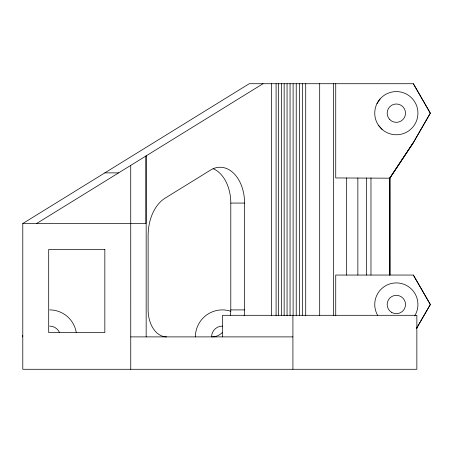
<?xml version="1.0" encoding="UTF-8"?>
<svg xmlns="http://www.w3.org/2000/svg" width="453" height="453" viewBox="0 0 453 453"><rect width="100%" height="100%" fill="white"/><g stroke="black" fill="none" stroke-linecap="round" stroke-linejoin="round"><path stroke-width="0.68" d="M413.346 83.72L430.305 113.171L413.346 142.621L389.818 178.114L389.863 275.05L389.863 177.95L413.346 142.621L430.35 113.171L413.346 83.72L249.235 83.72L22.786 223.533L22.786 369.28L416.856 369.28L416.856 315.299L222.519 315.299L222.519 336.89M389.863 178.188L335.735 177.95L335.735 83.72M389.818 275.05L389.823 178.114M389.812 178.188L413.346 142.621M376.97 103.635L380.095 98.947M36.574 223.533L263.012 83.72M104.841 172.87L118.624 172.87M213.108 168.652A35.815 24.473 -90 0 1 230.798 203.069L244.575 203.069L244.575 309.903A26.993 18.443 -90 0 1 244.167 315.515M22.786 223.533L145.934 223.533L145.917 156.03M413.346 275.05L430.305 304.507L416.46 328.544L430.35 304.507L413.346 275.05L335.735 275.05L335.735 315.809M230.396 315.515A26.993 18.443 -90 0 0 230.798 309.903L244.575 309.903M22.786 336.89L22.65 336.89A26.993 26.993 0 0 1 22.684 335.486M130.753 336.89L292.915 336.89M378.397 125.181L382.117 129.416A21.591 21.591 0 0 0 417.524 117.367A21.591 21.591 0 0 0 389.382 92.729A21.591 21.591 0 0 0 382.117 129.416M130.73 165.402L130.753 369.28M370.967 177.95L370.967 275.05M366.437 177.95L366.437 275.05M357.859 177.95L357.859 275.05M346.675 177.95L346.675 275.05M333.657 83.72L333.657 315.679M319.688 83.72L319.688 315.679M305.718 83.72L305.718 315.679M302.547 83.72L302.547 315.679M299.376 83.72L299.376 315.679M296.228 83.72L296.228 315.679M293.114 83.72L293.114 315.679M292.915 315.299L292.915 369.28M290.05 83.72L290.05 315.679M287.055 83.72L287.055 315.679M284.15 83.72L284.15 315.679M281.341 83.72L281.341 315.679M278.652 83.72L278.652 315.679M276.098 83.72L276.098 315.679M271.438 83.72L271.438 315.679M230.798 203.069L230.798 309.903M146.16 155.86L146.16 336.89M377.655 315.322A21.591 21.591 0 0 1 382.626 287.825A21.591 21.591 0 0 1 410.56 288.255A21.591 21.591 0 0 1 414.688 315.888M49.643 309.903A26.993 26.993 0 0 1 76.297 332.666M166.562 336.89A26.993 18.443 -90 0 1 148.12 309.903L148.12 235.628A40.679 27.792 90 0 1 165.113 198.148L210.588 170.068A35.815 24.473 -90 0 1 244.575 203.069M222.599 332.343A26.993 18.443 -90 0 1 212.355 336.89M211.585 336.89A10.798 10.798 0 0 1 222.383 326.098M49.643 326.098A10.798 10.798 0 0 1 59.615 332.762M195.39 336.89A26.993 26.993 0 0 1 230.719 311.222M104.841 249.444L48.698 249.444L48.698 332.576L104.841 332.576L104.841 249.444M389.852 119.66A9.179 9.179 0 0 0 405.203 115.543A9.179 9.179 0 0 0 393.968 104.303A9.179 9.179 0 0 0 389.852 119.66M391.754 312.451A9.179 9.179 0 0 0 405.52 304.507A9.179 9.179 0 0 0 391.754 296.556A9.179 9.179 0 0 0 391.754 312.451"/></g></svg>
